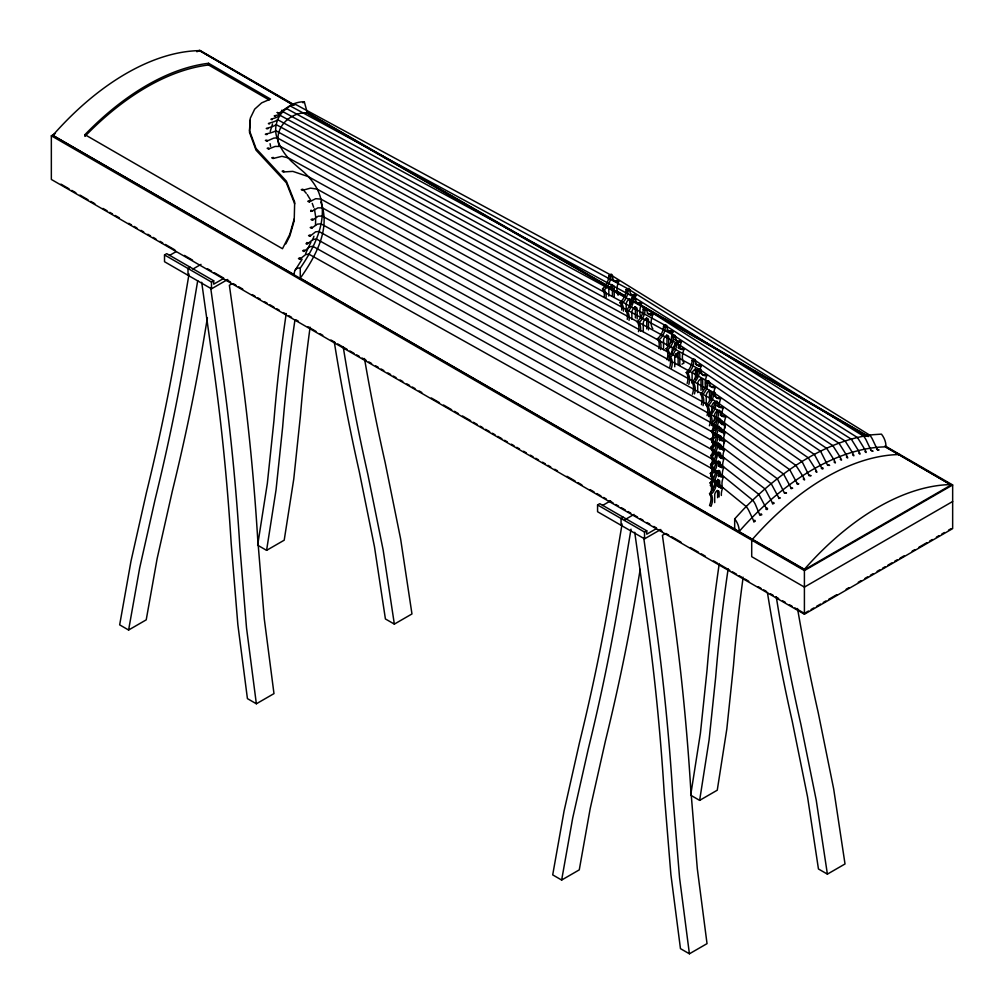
<?xml version="1.0" encoding="UTF-8"?>
<svg xmlns="http://www.w3.org/2000/svg" width="1004" height="1004" viewBox="0 0 1004 1004"><rect width="100%" height="100%" fill="white"/><g stroke="black" fill="none" stroke-linecap="round" stroke-linejoin="round"><path stroke-width="1.5" d="M315.494 225.272L315.658 218.583M250.297 119.915L249.494 132.327L256.033 150.161L286.366 182.828L294.674 203.787M628.002 289.867A11.646 6.727 -60 0 1 627.952 288.851L628.843 288.336L629.734 289.867A11.646 6.727 -60 0 0 635.934 295.502A16.616 9.588 -60 0 0 634.967 298.313M627.287 319.372A16.453 9.5 -60 0 0 625.73 310.7A11.533 6.651 -60 0 0 631.88 298.025L632.758 297.523L633.637 299.041A11.533 6.651 -60 0 1 627.487 311.717A16.453 9.5 -60 0 1 629.044 320.389M645.045 309.169A11.42 6.589 -60 0 1 645.007 308.165L645.873 307.663L646.739 309.169A11.42 6.589 -60 0 0 652.826 314.691A16.29 9.4 -60 0 0 652.826 328.747M658.8 348.601A16.127 9.312 -60 0 0 657.52 338.762A11.308 6.526 -60 0 0 663.544 326.35L665.702 324.744L666.995 326.35A11.308 6.526 -60 0 0 673.019 331.809A16.127 9.312 -60 0 0 671.488 342.075M716.166 402.504A10.542 6.087 -60 0 1 716.116 401.587L716.919 401.123L717.722 402.516A10.542 6.087 -60 0 0 723.344 407.611A15.047 8.685 -60 0 0 721.788 416.133M713.166 429.775A14.897 8.597 -60 0 0 711.61 423.111A10.442 6.024 -60 0 0 717.182 411.64L719.165 410.159L720.357 411.64A10.442 6.024 -60 0 0 725.917 416.685A14.897 8.597 -60 0 0 724.336 424.027M712.338 454.749A14.458 8.346 -60 0 0 710.97 447.131A10.128 5.848 -60 0 0 716.367 435.987L717.145 435.548L717.91 436.878A10.128 5.848 -60 0 1 712.514 448.022A14.458 8.346 -60 0 1 714.057 453.369M718.174 427.528A10.228 5.911 -60 0 1 718.124 426.625L718.902 426.185L719.68 427.528A10.228 5.911 -60 0 0 725.139 432.473A14.596 8.434 -60 0 0 723.972 442.726M711.886 464.262A14.307 8.258 -60 0 0 710.757 455.527A10.027 5.786 -60 0 0 716.103 444.508L716.856 444.069L717.622 445.387A10.027 5.786 -60 0 1 712.275 456.418A14.307 8.258 -60 0 1 713.806 461.702M784.739 492.512L786.483 493.014L784.475 493.24L777.397 478.808L718.011 434.719L719.454 435.987A10.128 5.848 -60 0 0 724.85 440.894A14.458 8.346 -60 0 0 723.708 451.034M717.672 444.496A10.027 5.786 -60 0 1 717.622 443.63L718.387 443.191L719.153 444.508A10.027 5.786 -60 0 0 724.499 449.353A14.307 8.258 -60 0 0 723.144 458.464M711.572 495.725L710.092 494.859A13.893 8.019 -60 0 0 710.092 482.874A9.739 5.622 -60 0 0 715.287 472.181L716.028 471.754L716.768 473.035A9.739 5.622 -60 0 1 711.572 483.74A13.893 8.019 -60 0 1 713.016 489.952M717.094 462.58A9.827 5.673 -60 0 1 717.057 461.714L717.797 461.288L718.55 462.58A9.827 5.673 -60 0 0 723.796 467.337A14.031 8.095 -60 0 0 722.466 476.272M760.078 514.324L761.333 513.948L761.81 514.751L759.915 515.341L755.322 504.272A12.663 7.317 60 0 0 752.736 500.218L716.869 470.951L718.249 472.181A9.739 5.622 -60 0 0 723.432 476.887A13.893 8.019 -60 0 0 722.328 486.639M189.028 273.992L177.557 342.477A2134.127 999.469 -52 0 1 146.446 492.587L130.997 561.173L119.664 624.852L128.6 630.023L139.681 567.95L155.118 499.364A2134.127 999.469 -52 0 0 186.229 349.254L197.713 280.681M207.414 317.804L203.837 339.139A2158.06 1010.677 -52 0 1 172.387 490.868L157.139 558.588L146.22 619.857L128.6 630.023M286.215 313.549A2158.06 1010.677 -52 0 0 273.966 420.45L267.365 483.162L257.651 545.197L266.587 550.355L276.037 489.939L282.639 427.215A2158.06 1010.677 -52 0 1 294.887 320.326M622.078 524L610.608 592.498A2134.127 999.469 -52 0 1 579.496 742.609L564.047 811.194L552.702 874.873L561.65 880.044L572.719 817.971L588.168 749.386A2134.127 999.469 -52 0 0 619.28 599.275L631.014 529.183M640.201 569.343L636.887 589.147A2158.06 1010.677 -52 0 1 605.437 740.889L590.189 808.609L579.27 869.866L561.65 880.044M719.266 563.57A2158.06 1010.677 -52 0 0 707.004 670.459L700.415 733.184L690.689 795.206L699.637 800.376L709.088 739.961L715.689 677.236A2158.06 1010.677 -52 0 1 728.151 568.866M303.032 190.183L302.806 189.204L301.288 189.618L302.568 190.346L310.537 188.124L317.113 189.128L720.357 411.64L718.764 412.556A10.442 6.024 -60 0 1 713.204 424.027A14.897 8.597 -60 0 1 714.748 428.432M294.21 218.922L289.805 234.296L282.475 248.716L84.938 134.661L84.938 136.356A237.597 137.171 -60 0 1 208.568 64.984L269.147 99.961M270.214 131.549L272.536 123.919M312.482 240.496L313.926 236.241M283.58 110.929L281.572 110.327L282.576 111.017M676.47 342.753L677.499 342.653L678.127 343.958A11.082 6.4 -60 0 0 684.038 349.317A15.813 9.124 -60 0 0 684.038 362.959L681.929 364.176M699.386 369.083L700.403 368.995L701.018 370.263A10.856 6.275 -60 0 0 706.803 375.521A15.499 8.948 -60 0 0 705.9 387.318M305.592 253.623L309.144 245.892M309.458 245.227L310.951 242.215M285.814 243.859L289.805 235.99L294.21 220.616L294.674 202.093L286.366 181.134L256.033 148.466L249.494 130.633L250.297 118.221L254.69 109.147L261.655 102.872L270.49 99.045L208.568 63.29A237.597 137.171 -60 0 0 84.938 134.661M302.116 259.233L295.251 270.063M294.185 275.159L294.185 274.732A12.462 7.191 60 0 1 300.259 268.131C315.394 246.005 330.065 216.914 317.766 190.208A117.004 70.054 -1.9 0 0 299.117 168.183L291.398 161.305A116.439 64.645 1.8 0 1 277.493 139.267C270.289 121.195 285.487 101.642 304.312 101.768L307.312 112.812L612.716 289.127M753.59 520.712L753.816 522.017L755.334 521.139L754.845 520.323L753.59 520.712L748.846 510.647A12.663 7.317 60 0 0 746.261 506.606L716.354 482.284L308.931 254.175L305.693 254.527L299.719 259.27L298.439 258.543L299.97 257.702L300.183 258.932M304.35 251.213L304.137 249.983L302.618 250.787L303.886 251.515L309.709 246.72L313.01 246.394L716.768 471.328M310.324 236.053L310.11 234.898L308.579 235.589L309.859 236.329L315.632 231.811L319.071 231.51L718.851 453.507A9.927 5.735 -60 0 0 724.148 458.313A14.169 8.183 -60 0 0 722.805 467.337M306.471 243.922C308.63 244.7 307.274 240.546 306.12 243.721M766.428 509.48C768.537 510.27 767.269 506.091 766.077 509.266M772.415 502.841L772.628 504.008L774.147 503.305L773.657 502.527L772.415 502.841L765.073 488.961L717.333 452.641C718.086 450.821 720.244 454.862 717.333 454.385A9.927 5.735 -60 0 1 712.049 465.304A14.169 8.183 -60 0 1 713.555 470.537M734.677 529.045L734.677 518.88L743.286 509.53A249.005 143.76 -60 0 1 872.852 434.719L881.462 434.13A12.776 7.379 60 0 1 885.867 446.843L951.19 484.97L804.405 569.732L52.81 135.377A237.584 137.171 -60 0 1 199.595 50.627L293.105 104.604M312.784 220.027L312.558 218.935L311.039 219.537L312.307 220.265L318.23 216.174L322.209 216.048L717.91 435.108M311.968 228.046L311.755 226.942L310.236 227.544L311.504 228.284L317.364 224.143L321.004 223.829L719.153 444.508L717.622 445.387L716.103 444.508M778.577 497.432L778.79 498.536L780.309 497.934L778.577 497.432L771.235 483.715L717.622 443.63M309.521 201.817L309.307 200.775L307.789 201.277L309.056 202.017L315.733 198.679L320.991 199.131L720.056 419.572A10.329 5.961 -60 0 0 725.566 424.566A14.746 8.509 -60 0 0 723.997 431.833M790.901 487.668L791.127 488.697L792.645 488.195L790.901 487.668L783.572 474.064L718.124 426.625L322.409 207.878L317.904 207.866L312.093 211.229M797.076 483.3L797.289 484.33L798.807 483.828L797.076 483.3L789.734 469.696L718.487 418.655C719.266 416.773 721.512 420.977 718.487 420.475A10.329 5.961 -60 0 1 712.978 431.833A14.746 8.509 -60 0 1 714.371 435.171M293.143 104.78L294.498 103.826L612.415 275.874A11.759 6.79 -60 0 0 618.69 281.559A16.779 9.689 -60 0 0 618.15 295.239M307.764 243.621L313.072 239.379L316.498 239.065L717.245 461.865L758.911 494.445L766.24 508.325M283.906 171.759L283.693 170.78L282.174 171.195L283.178 171.948L292.829 171.383L308.09 176.528L716.116 401.587L802.058 461.589L809.136 475.745L811.144 475.708L809.4 475.143M803.238 478.971C808.245 484.104 797.916 468.491 795.896 465.417L718.764 410.724M284.383 110.202L290.106 105.897L627.952 288.851L863.716 436.276A12.663 7.317 60 0 1 866.301 440.329L871.058 450.382L872.79 451.11L871.058 450.382M278.986 113.201L277.255 112.511L278.986 113.201L286.09 108.332L633.637 297.021L857.554 437.593C859.625 441.233 869.753 456.619 864.896 451.474M304.312 101.768L303.635 102.245A15.449 8.923 60 0 0 303.032 102.847M275.334 116.288C271.08 115.234 279.652 116.577 282.601 111.507L645.007 308.165L851.379 439.225C853.45 442.814 863.678 458.276 858.721 453.105M267.152 140.999L266.938 140.133L265.407 140.409L266.938 141.087L273.741 138.125L277.217 137.824L699.361 369.309L820.557 451.198L827.635 465.304L829.63 465.367L827.898 464.752M268.947 148.893L268.733 147.977L267.215 148.303L268.482 149.031L275.146 146.433L280.38 146.433L709.514 382.26A10.755 6.212 -60 0 0 715.25 387.456A15.349 8.86 -60 0 0 713.794 392.602M273.477 158.356L273.264 157.452L271.745 157.779L273.013 158.519L281.898 156.323L288.449 157.942L715.086 393.392A10.642 6.149 -60 0 0 720.759 398.538A15.198 8.772 -60 0 0 719.19 407.16M815.562 471.328C820.481 476.323 810.316 461.062 808.233 457.774L713.467 392.464C714.271 390.518 716.592 394.848 713.467 394.334A10.642 6.149 -60 0 1 707.795 406.03A15.198 8.772 -60 0 1 708.686 416.572M272.097 119.664C267.754 118.961 276.414 118.936 279.865 115.209L666.995 326.35L665.263 327.342A11.308 6.526 -60 0 1 659.239 339.766A16.127 9.312 -60 0 1 660.532 349.593M269.549 123.956C265.181 123.354 274.067 122.802 277.669 119.702L673.797 335.424L839.055 443.279C841.114 446.755 851.342 462.078 846.397 456.996M267.855 128.776C262.81 128.386 270.842 128.236 276.251 124.647L676.445 342.979L832.893 445.625C834.864 449.064 845.155 464.124 840.222 459.23M266.938 134.561C261.868 134.222 269.95 133.821 276.05 130.834L693.777 359.532L826.719 448.374C828.789 451.762 839.005 466.986 834.06 461.978M885.039 445.939L952.658 484.97L952.658 528.619L804.405 614.222L51.342 179.452L51.342 135.804L55.383 133.469M196.909 51.756L199.595 50.2L294.611 105.056M227.732 279.463L211.493 288.838L164.518 261.718L164.518 254.941L166.727 253.661L213.701 280.781L213.701 284.17L223.152 278.723M169.425 255.493L176.177 251.602M190.208 267.227L188.012 268.495L188.012 275.272M192.906 269.059L201.013 264.378M164.518 254.941L211.493 282.061L213.701 280.781M232.062 283.73L229.376 285.287L239.579 358.001A2158.06 1443.388 -69.5 0 1 257.664 538.332L264.253 618.665L273.979 693.613L256.359 703.779L247.423 698.621L237.848 624.626L231.171 543.264A2134.127 1427.387 -69.5 0 0 213.275 364.879L201.691 282.262M627.952 288.851L626.182 289.867A11.646 6.727 -60 0 1 619.97 302.668A16.616 9.588 -60 0 1 621.702 310.098M629.734 289.867L627.952 290.896A11.646 6.727 -60 0 1 621.752 303.697A16.616 9.588 -60 0 1 623.471 311.127M633.687 298.025A11.533 6.651 -60 0 1 633.637 297.021C634.503 294.912 637.013 299.606 633.637 299.041L631.88 298.025M645.007 308.165L643.263 309.169A11.42 6.589 -60 0 1 637.176 321.719A16.29 9.4 -60 0 1 638.469 331.646M646.739 309.169L645.007 310.173A11.42 6.589 -60 0 1 638.92 322.723A16.29 9.4 -60 0 1 640.464 331.307M266.587 550.355L284.207 540.19L293.77 478.983L300.46 415.455A2134.127 999.469 -52 0 1 310.098 327.191M667.058 359.783A15.964 9.224 -60 0 0 666.116 348.702A11.195 6.463 -60 0 0 672.09 336.403C673.195 333.202 677.775 336.214 673.797 337.394A11.195 6.463 -60 0 1 667.823 349.693A15.964 9.224 -60 0 1 668.764 360.762M676.445 342.979L674.751 343.958A11.082 6.4 -60 0 1 668.852 356.131A15.813 9.124 -60 0 1 669.781 367.1M678.127 343.958L676.445 344.937A11.082 6.4 -60 0 1 670.534 357.11A15.813 9.124 -60 0 1 671.463 368.079M687.175 383.415A15.65 9.036 -60 0 0 686.259 372.559A10.969 6.338 -60 0 0 692.107 360.499C693.187 357.349 697.68 360.298 693.777 361.465A10.969 6.338 -60 0 1 687.928 373.513A15.65 9.036 -60 0 1 688.844 384.369M699.361 369.309L697.705 370.263A10.856 6.275 -60 0 1 691.919 382.21A15.499 8.948 -60 0 1 692.409 394.258M701.018 370.263L699.361 371.216A10.856 6.275 -60 0 1 693.563 383.164A15.499 8.948 -60 0 1 694.479 393.907M716.116 401.587L714.509 402.516A10.542 6.087 -60 0 1 708.899 414.1A15.047 8.685 -60 0 1 709.376 425.796M717.722 402.516L716.116 403.432A10.542 6.087 -60 0 1 710.506 415.028A15.047 8.685 -60 0 1 711.384 425.458M718.124 426.625L716.567 427.528A10.228 5.911 -60 0 1 711.121 438.773A14.596 8.434 -60 0 1 712.501 446.479M719.68 427.528L718.124 428.432A10.228 5.911 -60 0 1 712.677 439.677A14.596 8.434 -60 0 1 714.233 445.073M660.783 529.484L644.543 538.847L597.568 511.726L597.568 504.949L599.777 503.682L646.752 530.802L646.752 534.191L656.202 528.731M719.454 435.987L717.91 436.878L716.367 435.987M334.345 342.364A2158.06 1443.388 -69.5 0 0 359.231 471.441L374.479 546.778L385.411 618.953L394.346 624.111L411.966 613.946L400.621 538.91L385.172 462.606A2134.127 1427.387 -69.5 0 1 364.477 358.503M602.475 505.514L610.57 500.833M717.057 461.714L715.551 462.58A9.827 5.673 -60 0 1 710.317 473.386A14.031 8.095 -60 0 1 710.317 485.497L711.811 486.363A14.031 8.095 -60 0 0 712.263 485.17M623.258 517.236L621.062 518.516L621.062 525.293M718.55 462.58L717.057 463.446A9.827 5.673 -60 0 1 711.811 474.252A14.031 8.095 -60 0 1 713.267 480.527M624.613 519.846L634.064 514.399M718.249 472.181L716.768 473.035L715.287 472.181M717.634 482.999L716.166 483.84A9.638 5.56 -60 0 1 711.02 494.432A13.755 7.944 -60 0 1 711.02 506.305L709.552 505.451A13.755 7.944 -60 0 0 709.552 493.591A9.638 5.56 -60 0 0 714.697 482.999C715.425 481.117 717.521 485.823 714.697 482.999L716.53 481.631L717.634 482.999A9.638 5.56 -60 0 0 722.767 487.655A13.755 7.944 -60 0 0 721.349 495.449M597.568 504.949L644.543 532.07L646.752 530.802M665.112 533.751L662.414 535.308L672.617 608.022A2158.06 1443.388 -69.5 0 1 690.702 788.353L697.303 868.686L707.029 943.634L689.409 953.8L680.461 948.642L670.898 874.647L664.221 793.285A2134.127 1427.387 -69.5 0 0 646.325 614.887L634.729 532.283M885.679 447.144L899.233 454.975L899.973 454.548M51.342 135.804L804.405 570.573L952.658 484.97M952.658 501.498L804.405 587.102L751.707 556.68L751.707 540.152L752.435 539.311A237.584 137.171 -60 0 1 899.233 454.548L899.233 454.975M808.433 611.047L804.405 613.381L794.904 607.897M811.132 609.491L813.83 607.935M816.516 606.378L820.557 604.044M823.255 602.488L825.941 600.932M828.639 599.375L836.721 594.719M846.146 589.273L848.844 587.716M858.269 582.27L860.968 580.714M864.996 578.392L867.694 576.836M870.393 575.279L873.078 573.723M877.119 571.389L879.818 569.833M882.516 568.277L885.202 566.72M887.9 565.164L891.941 562.83M894.627 561.286L897.325 559.73M900.023 558.174L904.064 555.839M912.134 551.171L914.832 549.615M918.873 547.28L926.956 542.624M929.641 541.068L932.339 539.512M936.381 537.178L939.079 535.621M941.765 534.065L944.463 532.509M948.504 530.175L951.19 528.619M699.637 800.376L717.258 790.198L726.821 729.004L733.497 665.476A2134.127 999.469 -52 0 1 743.148 577.212M767.395 592.385A2158.06 1443.388 -69.5 0 0 792.281 721.462L807.53 796.799L818.448 868.975L827.396 874.133L845.017 863.967L833.671 788.918L818.222 712.614A2134.127 1427.387 -69.5 0 1 797.527 608.524M852.559 454.787C857.516 459.895 847.276 444.559 845.217 441.082L665.263 325.346M877.22 449.34L878.989 450.018L877.044 449.566L878.525 449.817L877.22 449.34L872.463 439.275A12.663 7.317 60 0 0 869.878 435.234L610.62 274.832A1.268 0.728 60 0 1 611.524 274.318A1.268 0.728 60 0 1 612.415 275.874L610.62 276.903A11.759 6.79 -60 0 1 604.358 289.83A16.779 9.689 -60 0 1 606.102 297.335M307.312 112.812C290.256 111.896 273.565 127.822 278.999 145.291M310.65 211.342C314.666 211.731 309.734 208.694 310.751 211.38M608.838 275.874L610.62 276.903A1.268 0.728 60 0 0 609.729 275.36A1.268 0.728 60 0 0 608.838 275.874A11.759 6.79 -60 0 1 602.563 288.801A16.779 9.689 -60 0 1 604.308 296.305M612.98 280.166A11.759 6.79 -60 0 0 616.895 280.53L618.69 281.559M630.286 294.134A11.646 6.727 -60 0 0 634.164 294.486L635.934 295.502M635.946 302.242A11.533 6.651 -60 0 0 639.786 302.593L641.543 303.61A16.453 9.5 -60 0 0 641.543 317.804M306.822 112.109L606.792 285.287M609.503 286.855L613.582 289.202M616.293 290.771L624.438 295.477M636.649 302.53L868.749 436.527M615.427 290.696L624.927 296.18M637.151 303.233L867.895 436.464M293.105 105.031L199.595 50.627M306.659 112.862L606.341 285.876M610.407 288.223L613.118 289.792M617.184 292.139L623.973 296.054M641.594 306.233L866.69 436.188M900.563 455.753L951.19 484.97M647.291 313.348A11.42 6.589 -60 0 0 651.081 313.687L652.826 314.691M602.563 288.801L604.358 289.83M666.957 330.04A11.308 6.526 -60 0 0 671.287 330.818L673.019 331.809M619.97 302.668L621.752 303.697M676.031 340.494A11.195 6.463 -60 0 0 679.758 340.833L681.465 341.812A15.964 9.224 -60 0 0 679.808 348.451M625.73 310.7L627.487 311.717M637.176 321.719L638.92 322.723M684.038 349.317L682.343 348.338A11.082 6.4 -60 0 1 678.089 347.585M657.52 338.762L659.239 339.766M695.408 364.088A10.969 6.338 -60 0 0 699.625 364.841L701.294 365.807A15.65 9.036 -60 0 0 700.378 368.455M666.116 348.702L667.823 349.693M706.803 375.521L705.147 374.567A10.856 6.275 -60 0 1 701.532 374.241M668.852 356.131L670.534 357.11M715.25 387.456L713.618 386.515A10.755 6.212 -60 0 1 709.477 385.774M686.259 372.559L687.928 373.513M720.759 398.538L719.14 397.609A10.642 6.149 -60 0 1 715.601 397.283M691.919 382.21L693.563 383.164M702.147 395.024A10.755 6.212 -60 0 0 707.883 383.202L707.067 381.784L706.239 382.26A10.755 6.212 -60 0 1 700.516 394.07L702.147 395.024A15.349 8.86 -60 0 1 703.051 405.666M723.344 407.611L721.738 406.683A10.542 6.087 -60 0 1 718.224 406.369M713.518 393.392A10.642 6.149 -60 0 1 713.467 392.464L711.849 393.392C714.961 396.517 712.652 391.322 711.849 393.392A10.642 6.149 -60 0 1 706.176 405.101L707.795 406.03M725.917 416.685L724.336 415.769A10.442 6.024 -60 0 1 720.32 415.054M708.899 414.1L710.506 415.028M725.566 424.566L723.997 423.663A10.329 5.961 -60 0 1 720.546 423.349M711.61 423.111L713.204 424.027M719.203 430.39A10.228 5.911 -60 0 0 723.583 431.582L725.139 432.473M718.525 419.559A10.329 5.961 -60 0 1 718.487 418.655L716.906 419.572C719.931 422.596 717.684 417.551 716.906 419.572A10.329 5.961 -60 0 1 711.397 430.929L712.978 431.833M724.85 440.894L723.307 440.003A10.128 5.848 -60 0 1 719.416 439.313M711.121 438.773L712.677 439.677M719.115 447.797A10.027 5.786 -60 0 0 722.968 448.474L724.499 449.353M710.97 447.131L712.514 448.022M719.328 457.146A9.927 5.735 -60 0 0 722.629 457.435L724.148 458.313M710.757 455.527L712.275 456.418M718.513 465.806A9.827 5.673 -60 0 0 722.29 466.471L723.796 467.337M717.383 453.507A9.927 5.735 -60 0 1 717.333 452.641L715.827 453.507C718.739 456.418 716.567 451.574 715.827 453.507A9.927 5.735 -60 0 1 710.531 464.425L712.049 465.304M723.432 476.887L721.951 476.034A9.739 5.622 -60 0 1 718.211 475.369M710.317 473.386L711.811 474.252M717.17 485.685A9.638 5.56 -60 0 0 721.299 486.814L722.767 487.655M710.092 482.874L711.572 483.74M709.552 493.591L711.02 494.432M52.81 135.377L294.185 274.732M951.19 484.555A237.584 137.171 -60 0 0 804.405 569.306L300.259 278.233C315.394 256.735 331.169 228.887 320.778 202.08M60.943 184.146L69.088 188.84M71.799 190.409L75.865 192.768M79.944 195.115L88.076 199.809M90.787 201.377L94.865 203.724M102.998 208.43L107.077 210.777M109.787 212.346L112.498 213.915M115.209 215.471L119.288 217.83M128.776 223.315L131.486 224.871M134.21 226.44L136.92 228.008M140.987 230.355L143.697 231.924M147.776 234.271L150.487 235.84M153.198 237.408L155.909 238.977M159.987 241.324L162.698 242.893M165.409 244.461L174.909 249.946M184.397 255.418L192.542 260.124M207.464 268.733L211.53 271.093M214.254 272.661L223.741 278.133M226.465 279.702L230.531 282.049M233.242 283.617L235.953 285.186M238.663 286.755L242.742 289.102M252.23 294.586L254.953 296.155M257.664 297.724L260.375 299.292M264.441 301.639L267.164 303.208M269.875 304.764L273.941 307.124M276.652 308.68L279.363 310.249M283.442 312.608L286.153 314.164M288.863 315.733L291.574 317.302M295.653 319.648L298.364 321.217M307.864 326.702L315.996 331.395M320.075 333.755L322.786 335.311M330.918 340.017L334.997 342.364M337.708 343.933L347.208 349.417M349.919 350.986L353.985 353.333M356.696 354.901L359.407 356.47M362.13 358.026L366.196 360.386M368.907 361.942L371.618 363.511M375.697 365.858L378.408 367.426M381.118 368.995L383.829 370.564M387.908 372.911L390.619 374.479M393.33 376.048L396.04 377.617M400.107 379.964L402.83 381.533M406.896 383.879L409.607 385.448M412.318 387.017L415.041 388.573M419.107 390.932L421.818 392.489M431.318 397.973L439.451 402.679M443.53 405.026L451.662 409.732M454.373 411.289L458.451 413.648M462.518 415.995L470.663 420.689M473.373 422.257L477.44 424.604M480.15 426.173L482.874 427.742M485.585 429.31L489.651 431.657M492.362 433.226L495.085 434.795M497.796 436.363L501.862 438.71M504.573 440.279L507.284 441.835M511.362 444.195L514.073 445.751M516.784 447.32L519.495 448.888M523.573 451.235L526.284 452.804M530.35 455.151L533.061 456.72M535.785 458.288L538.495 459.857M542.562 462.204L545.272 463.773M547.983 465.341L550.707 466.91M554.773 469.257L557.484 470.826M566.984 476.31L575.116 481.004M577.84 482.573L581.906 484.919M590.051 489.613L594.117 491.973M596.828 493.541L600.894 495.888M603.617 497.457L606.328 499.013M609.039 500.582L613.105 502.929M615.816 504.497L618.539 506.066M621.25 507.635L625.316 509.982M628.027 511.551L630.75 513.119M634.817 515.466L637.527 517.035M640.238 518.604L642.962 520.172M647.028 522.519L649.739 524.088M653.805 526.435L656.528 528.004M659.239 529.56L661.95 531.129M666.016 533.488L668.727 535.044M671.45 536.613L680.938 542.097M690.438 547.582L698.583 552.275M701.294 553.844L705.36 556.191M713.505 560.897L717.571 563.244M720.282 564.813L729.782 570.297M732.493 571.866L736.559 574.213M739.283 575.781L741.994 577.35M744.704 578.906L748.771 581.266M758.271 586.75L760.982 588.306M763.693 589.875L766.416 591.444M770.482 593.791L773.193 595.359M775.904 596.928L778.627 598.497M782.693 600.844L785.404 602.413M789.47 604.759L792.194 606.328M303.308 189.869L306.258 193.345M307.237 194.5L310.939 200.637M821.736 468.027L814.395 454.486L707.883 381.307C708.686 379.349 711.033 383.729 707.883 383.202L706.239 382.26L707.883 381.307A10.755 6.212 -60 0 0 707.933 382.248M312.244 203.373L313.65 207.251M270.063 143.685L270.616 146.458M314.403 208.895L315.758 217.253M827.396 874.133L816.202 800.037L800.954 724.7A2158.06 1443.388 -69.5 0 1 776.305 597.116M643.702 537.617L654.997 618.138A2134.127 1427.387 -69.5 0 1 672.893 796.523L679.57 877.885L689.409 953.8M394.346 624.111L383.151 550.016L367.903 474.679A2158.06 1443.388 -69.5 0 1 343.255 347.108M210.652 287.596L221.947 368.117A2134.127 1427.387 -69.5 0 1 239.843 546.515L246.52 627.876L256.359 703.779M804.405 570.573L804.405 614.222M721.951 424.617L721.951 421.73A3.376 1.945 -60 0 0 719.567 420.362M721.625 432.423L721.625 429.561A3.338 1.933 -60 0 0 719.266 428.206M721.249 440.254L721.249 437.43A3.301 1.908 -60 0 0 718.902 436.075M720.997 448.587L720.997 445.789A3.276 1.895 -60 0 0 718.086 444.897M720.684 458.364L720.684 454.21A3.238 1.87 -60 0 0 717.797 453.319M720.37 467.236L720.37 463.12A3.213 1.857 -60 0 0 717.509 462.229M720.056 431.507L720.056 428.658A3.338 1.933 -60 0 0 719.366 427.127M720.044 476.172L720.044 472.093A3.175 1.832 -60 0 0 717.22 471.227M719.68 440.769L719.68 436.527A3.301 1.908 -60 0 0 719.366 435.359M719.73 486.978L719.73 481.594A3.15 1.82 -60 0 0 718.086 480.063A3.15 1.82 -60 0 0 715.576 482.711M719.454 449.102L719.454 444.897A3.276 1.895 -60 0 0 718.299 443.253M719.153 456.105L719.153 453.331A3.238 1.87 -60 0 0 718.851 452.176M719.102 496.98L719.102 492.324A3.112 1.795 -60 0 0 716.894 491.044A3.112 1.795 -60 0 0 714.697 494.859L714.697 502.627M718.851 466.358L718.851 462.242A3.213 1.857 -60 0 0 718.55 461.112M718.55 476.662L718.55 471.227A3.175 1.832 -60 0 0 718.475 470.6M718.249 486.124L718.249 480.74A3.15 1.82 -60 0 0 717.596 479.297M717.634 497.683L717.634 491.471A3.112 1.795 -60 0 0 717.333 490.366M716.705 409.582L716.705 412.518M715.551 480.125L715.551 482.836M715.287 486.852L715.287 484.166A3.15 1.82 -60 0 1 715.363 483.451M715.086 405.704L715.086 402.755A3.439 1.983 -60 0 0 715.011 402.077M714.509 419.86L714.509 415.493A3.401 1.97 -60 0 1 716.003 412.054A3.401 1.97 -60 0 1 718.626 411.151M711.849 412.38L711.849 406.507A3.439 1.983 -60 0 1 713.342 403.043A3.439 1.983 -60 0 1 716.003 402.115M711.158 400.081L711.158 392.652A3.476 2.008 -60 0 0 708.698 391.234A3.476 2.008 -60 0 0 706.239 395.488L706.239 404.411M709.514 400.621L709.514 391.711A3.476 2.008 -60 0 0 708.799 390.117M702.662 389.778L702.662 380.767A3.514 2.021 -60 0 0 700.19 379.336A3.514 2.021 -60 0 0 697.705 383.641L697.705 392.639M701.018 390.318L701.018 379.813A3.514 2.021 -60 0 0 700.93 379.123M697.115 377.165L697.115 371.103A3.539 2.046 -60 0 0 694.605 369.66A3.539 2.046 -60 0 0 692.107 374.003L692.107 383.101M695.446 379.236L695.446 370.137A3.539 2.046 -60 0 0 695.107 368.895M679.821 365.393L679.821 354.676A3.577 2.071 -60 0 0 677.286 353.207A3.577 2.071 -60 0 0 674.751 357.6L674.751 366.786M678.127 364.414L678.127 353.697A3.577 2.071 -60 0 0 678.039 352.994M677.198 353.421L677.198 356.508M675.491 353.973L675.491 357.073M672.09 353.27L672.09 350.183A3.614 2.083 -60 0 1 675.303 345.476M668.714 346.644L668.714 337.281A3.652 2.108 -60 0 0 666.129 335.788A3.652 2.108 -60 0 0 663.544 340.256L663.544 349.63M666.995 345.652L666.995 336.277A3.652 2.108 -60 0 0 666.643 334.997M648.484 329.877L648.484 320.213A3.69 2.133 -60 0 0 645.873 318.707A3.69 2.133 -60 0 0 643.263 323.225L643.263 331.508M646.739 328.873L646.739 319.209A3.69 2.133 -60 0 0 646.388 317.904M644.543 532.07L644.543 538.847M637.151 318.946L637.151 309.182A3.727 2.146 -60 0 0 634.515 307.663A3.727 2.146 -60 0 0 631.88 312.219L631.88 319.197M635.394 317.929L635.394 308.165A3.727 2.146 -60 0 0 635.043 306.847M631.503 303.948L631.503 301.137A3.765 2.171 -60 0 0 628.843 299.594A3.765 2.171 -60 0 0 626.182 304.212L626.182 311.253M629.734 307.149L629.734 300.108A3.765 2.171 -60 0 0 629.37 298.778M614.21 297.197L614.21 287.244A3.803 2.196 -60 0 0 611.524 285.701A3.803 2.196 -60 0 0 608.838 290.344L608.838 296.042M612.415 296.167L612.415 286.215A3.803 2.196 -60 0 0 611.624 284.471M300.259 268.131L300.259 278.66M211.493 282.061L211.493 288.838M208.568 63.29L208.568 64.984M612.377 279.727A11.759 6.79 -60 0 1 611.85 279.15M610.67 275.862A11.759 6.79 -60 0 1 610.62 274.832M616.356 281.948A16.779 9.689 -60 0 1 616.895 280.53M635.934 309.834A16.616 9.588 -60 0 1 634.616 307.161M633.637 295.891A16.616 9.588 -60 0 1 634.164 294.486M641.543 303.61A11.533 6.651 -60 0 1 635.394 298.025M635.356 301.802A11.533 6.651 -60 0 1 634.842 301.25M639.259 303.986A16.453 9.5 -60 0 1 639.786 302.593M650.567 315.068A16.29 9.4 -60 0 1 651.081 313.687M670.772 332.186A16.127 9.312 -60 0 1 671.287 330.818M681.465 341.812A11.195 6.463 -60 0 1 675.491 336.403M675.454 340.067A11.195 6.463 -60 0 1 674.964 339.528M679.244 342.188A15.964 9.224 -60 0 1 679.758 340.833M701.294 365.807A10.969 6.338 -60 0 1 695.446 360.499M699.123 366.159A15.65 9.036 -60 0 1 699.625 364.841M700.491 373.3A10.856 6.275 -60 0 1 700.089 372.672M700.516 394.07A15.349 8.86 -60 0 1 701.407 404.712M706.176 405.101A15.198 8.772 -60 0 1 707.054 415.631M714.584 396.367A10.642 6.149 -60 0 1 714.183 395.752M717.684 405.967A10.542 6.087 -60 0 1 717.22 405.453M716.517 410.071A3.401 1.97 -60 0 1 717.722 411.778M712.802 432.197A14.897 8.597 -60 0 1 712.489 433.439M725.051 428.03A14.897 8.597 -60 0 1 724.373 425.131M719.165 419.12A3.376 1.945 -60 0 1 720.357 420.814M711.397 430.929A14.746 8.509 -60 0 1 712.79 438.698M712.263 441.158A14.746 8.509 -60 0 1 711.874 442.4M724.399 434.908A14.746 8.509 -60 0 1 724.173 433.954M719.567 422.458A10.329 5.961 -60 0 1 719.178 421.856M712.275 447.684A14.596 8.434 -60 0 1 711.585 450.131M713.53 449.805A14.596 8.434 -60 0 1 713.141 451.034M723.118 432.812A14.596 8.434 -60 0 1 723.583 431.582M712.112 455.941A14.458 8.346 -60 0 1 711.434 458.376M711.585 465.454A14.307 8.258 -60 0 1 710.757 467.877M718.676 447.307A10.027 5.786 -60 0 1 718.299 446.73M722.516 449.692A14.307 8.258 -60 0 1 722.968 448.474M716.103 456.858A3.238 1.87 -60 0 1 716.404 455.352M710.531 464.425A14.169 8.183 -60 0 1 711.66 473.06M711.359 474.252A14.169 8.183 -60 0 1 710.531 476.649M712.501 476.323A14.169 8.183 -60 0 1 712.049 477.527M722.177 458.64A14.169 8.183 -60 0 1 722.629 457.435M715.902 465.015A3.213 1.857 -60 0 1 716.492 463.497M721.851 467.663A14.031 8.095 -60 0 1 722.29 466.471M720.859 487.969A13.755 7.944 -60 0 1 721.299 486.814M885.867 446.843A237.584 137.171 -60 0 0 739.069 531.593A12.776 7.379 60 0 0 734.677 518.88M626.207 289.629C628.768 293.293 627.876 288.173 626.207 289.629M643.288 308.931C645.798 312.52 644.919 307.513 643.288 308.931M663.581 326.099C666.066 329.663 665.188 324.706 663.581 326.099M672.115 336.164C674.575 339.691 673.709 334.784 672.115 336.164M674.788 343.719C677.223 347.208 676.37 342.351 674.788 343.719M692.132 360.26C694.492 363.699 693.739 358.917 692.132 360.26M697.73 370.037C700.114 373.45 699.286 368.681 697.73 370.037M714.547 402.29C716.856 405.603 716.053 400.972 714.547 402.29M717.207 411.414C719.504 414.702 718.701 410.121 717.207 411.414M716.592 427.315C718.839 430.54 718.061 426.035 716.592 427.315M715.576 462.38L717.057 463.446L715.576 462.38M821.46 468.291C822.991 470.663 824.309 466.659 821.46 468.291"/></g></svg>
